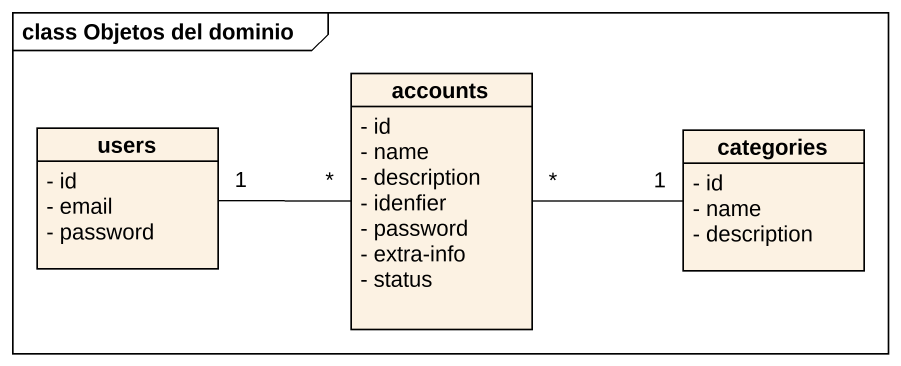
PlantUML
@startuml
mainframe class Objetos del dominio
hide circle
hide empty members
skinparam classAttributeIconSize 0
class accounts {
  - id
  - name
  - description
  - idenfier
  - password
  - extra-info
  - status
}
class users {
  - id
  - email
  - password
}
class categories {
  - id
  - name
  - description
}
accounts "*" -right- "1" categories
users "1" -right- "*" accounts
@enduml
